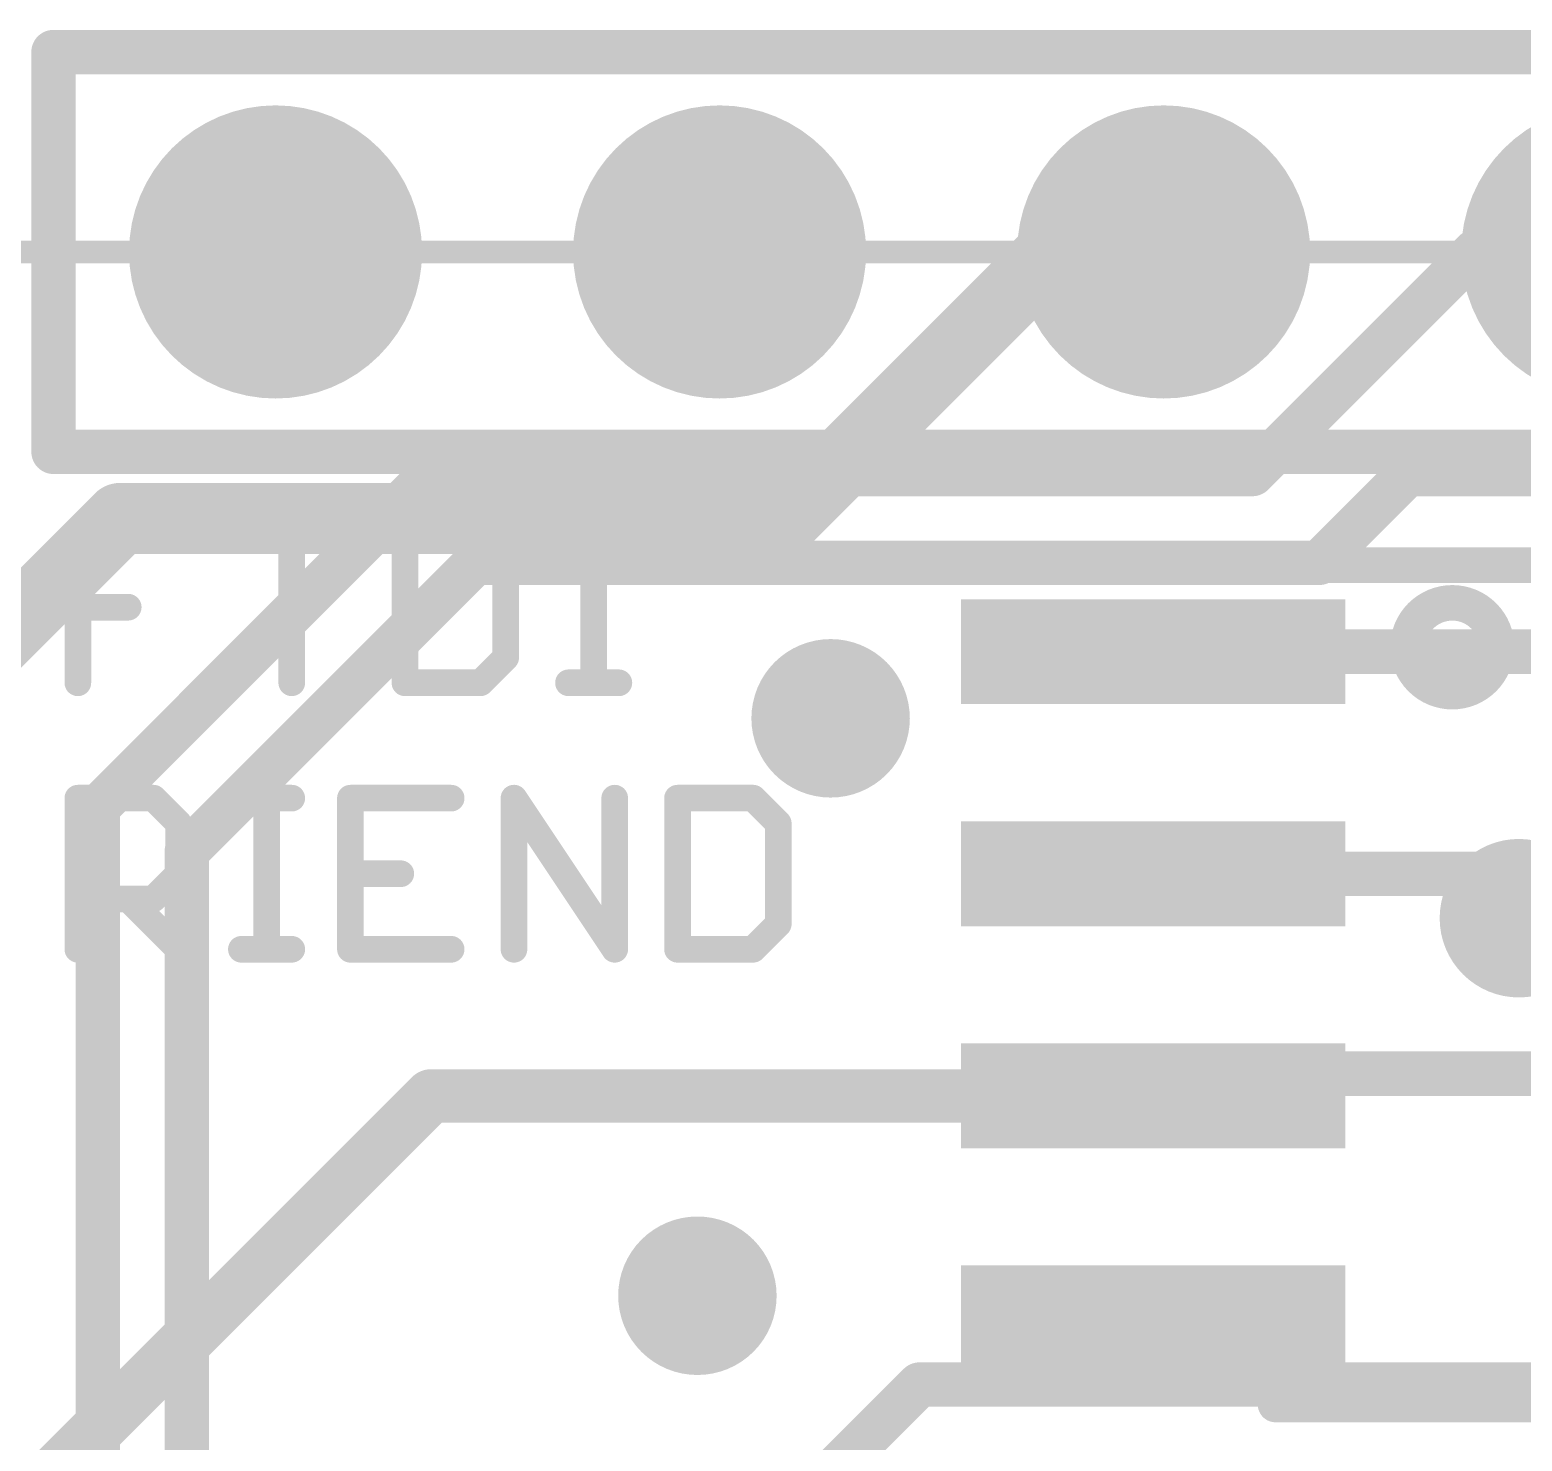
# Model space of a CAD drawing. Extents: x -5.3 to 35, y -5.3 to 31.
# Drawn here: x 4.94 to 13.48, y 16.06 to 24.13 of the extents above; entities that cross this region are included whole.
import ezdxf

# ---------------------------------------------------------------- set-up
doc = ezdxf.new("R2010")
doc.units = 0
for name, color, linetype in [('1', 12, 'CONTINUOUS'), ('16', 132, 'CONTINUOUS'), ('17', 110, 'CONTINUOUS'), ('18', 110, 'CONTINUOUS'), ('21', 40, 'CONTINUOUS'), ('47', 253, 'CONTINUOUS')]:
    doc.layers.add(name, color=color, linetype=linetype)

# ---------------------------------------------------------------- blocks, each defined once
blk = doc.blocks.new('ROUNDP')
at = {"const_width": 0.5}
blk.add_lwpolyline([(0, -0.25, 1), (0, 0.25, 1), (0, -0.25)], format="xyb", dxfattribs=at)
blk = doc.blocks.new('RECT')
blk.add_solid([(-0.5, -0.5), (0.5, -0.5), (-0.5, 0.5), (0.5, 0.5)])
blk = doc.blocks.new('ROUNDV')
at = {"const_width": 0.5}
blk.add_lwpolyline([(0, -0.25, 1), (0, 0.25, 1), (0, -0.25)], format="xyb", dxfattribs=at)

msp = doc.modelspace()

# ---------------------------------------------------------------- linework, layer by layer
at = {"layer": '1'}
for points, const_width in [([(9.271, 21.336), (10.795, 22.86)], 0.4064), ([(10.795, 22.86), (11.43, 22.86)], 0.4064), ([(1.651, 17.526), (5.461, 21.336)], 0.4064), ([(5.461, 21.336), (9.271, 21.336)], 0.4064), ([(11.37, 20.574), (13.589, 20.574)], 0.254), ([(13.589, 20.574), (14.224, 19.939)], 0.254), ([(13.208, 19.304), (11.37, 19.304)], 0.254), ([(13.462, 19.05), (13.208, 19.304)], 0.254), ([(11.497, 18.161), (11.37, 18.034)], 0.254), ([(13.843, 18.161), (11.497, 18.161)], 0.254), ([(7.239, 18.034), (4.445, 15.24)], 0.3048), ([(11.37, 18.034), (7.239, 18.034)], 0.3048)]:
    msp.add_lwpolyline(points, dxfattribs=dict(at, const_width=const_width))
for points, const_width in [([(10.795, 22.9616, 1), (10.795, 22.7584)], 0.2032), ([(10.8668, 22.7882, 1), (10.7232, 22.9318)], 0.2032), ([(11.43, 22.7584, 1), (11.43, 22.9616)], 0.2032), ([(5.461, 21.4376, 1), (5.461, 21.2344)], 0.2032), ([(5.5328, 21.2642, 1), (5.3892, 21.4078)], 0.2032), ([(9.271, 21.2344, 1), (9.271, 21.4376)], 0.2032), ([(9.1992, 21.4078, 1), (9.3428, 21.2642)], 0.2032), ([(11.37, 20.6375, 1), (11.37, 20.5105)], 0.127), ([(13.6339, 20.6189, 1), (13.5441, 20.5291)], 0.127), ([(11.37, 19.3675, 1), (11.37, 19.2405)], 0.127), ([(13.2529, 19.3489, 1), (13.1631, 19.2591)], 0.127), ([(13.208, 19.2405, 1), (13.208, 19.3675)], 0.127), ([(13.4171, 19.0051, 1), (13.5069, 19.0949)], 0.127), ([(11.497, 18.2245, 1), (11.497, 18.0975)], 0.127), ([(11.5419, 18.1161, 1), (11.4521, 18.2059)], 0.127), ([(7.239, 18.1102, 1), (7.239, 17.9578)], 0.1524), ([(7.2929, 17.9801, 1), (7.1851, 18.0879)], 0.1524), ([(11.37, 17.9578, 1), (11.37, 18.1102)], 0.1524), ([(11.3251, 18.0789, 1), (11.4149, 17.9891)], 0.127)]:
    msp.add_lwpolyline(points, format="xyb", dxfattribs=dict(at, const_width=const_width))
at = {"layer": '16', "const_width": 0.254}
for points in [[(11.938, 21.59), (13.208, 22.86)], [(13.208, 22.86), (13.97, 22.86)], [(5.334, 19.685), (7.239, 21.59)], [(7.239, 21.59), (11.938, 21.59)], [(12.319, 21.082), (12.827, 21.59)], [(12.827, 21.59), (15.24, 21.59)], [(5.842, 19.431), (7.493, 21.082)], [(7.493, 21.082), (12.319, 21.082)], [(5.334, 8.509), (5.334, 19.685)], [(5.842, 19.431), (5.842, 8.763)], [(14.224, 19.05), (13.462, 19.05)], [(9.271, 15.621), (10.033, 16.383)], [(10.033, 16.383), (14.351, 16.383)]]:
    msp.add_lwpolyline(points, dxfattribs=at)
at = {"layer": '16', "const_width": 0.127}
for points in [[(13.208, 22.9235, 1), (13.208, 22.7965)], [(13.2529, 22.8151, 1), (13.1631, 22.9049)], [(7.239, 21.6535, 1), (7.239, 21.5265)], [(7.2839, 21.5451, 1), (7.1941, 21.6349)], [(11.8931, 21.6349, 1), (11.9829, 21.5451)], [(11.938, 21.5265, 1), (11.938, 21.6535)], [(12.827, 21.6535, 1), (12.827, 21.5265)], [(12.8719, 21.5451, 1), (12.7821, 21.6349)], [(7.493, 21.1455, 1), (7.493, 21.0185)], [(7.5379, 21.0371, 1), (7.4481, 21.1269)], [(12.2741, 21.1269, 1), (12.3639, 21.0371)], [(12.319, 21.0185, 1), (12.319, 21.1455)], [(5.3975, 19.685, 1), (5.2705, 19.685)], [(5.2891, 19.7299, 1), (5.3789, 19.6401)], [(5.9055, 19.431, 1), (5.7785, 19.431)], [(5.7971, 19.4759, 1), (5.8869, 19.3861)], [(13.462, 19.1135, 1), (13.462, 18.9865)], [(10.033, 16.4465, 1), (10.033, 16.3195)], [(10.0779, 16.3381, 1), (9.9881, 16.4279)]]:
    msp.add_lwpolyline(points, format="xyb", dxfattribs=at)
at = {"layer": '21'}
for points, const_width in [([(5.08, 24.003), (5.08, 21.717)], 0.254), ([(20.32, 24.003), (5.08, 24.003)], 0.254), ([(5.08, 21.717), (20.32, 21.717)], 0.254), ([(5.2191, 20.3962), (5.2191, 21.2605)], 0.1524), ([(5.2191, 21.2605), (5.7953, 21.2605)], 0.1524), ([(6.1546, 21.2605), (6.7308, 21.2605)], 0.1524), ([(6.4427, 20.3962), (6.4427, 21.2605)], 0.1524), ([(7.0901, 21.2605), (7.0901, 20.3962)], 0.1524), ([(7.5223, 21.2605), (7.0901, 21.2605)], 0.1524), ([(7.6663, 21.1165), (7.5223, 21.2605)], 0.1524), ([(8.0256, 21.2605), (8.3138, 21.2605)], 0.1524), ([(8.1697, 20.3962), (8.1697, 21.2605)], 0.1524), ([(7.6663, 20.5403), (7.6663, 21.1165)], 0.1524), ([(12.07, 21.069), (15.87, 21.069)], 0.2032), ([(5.2191, 20.8284), (5.5072, 20.8284)], 0.1524), ([(7.5223, 20.3962), (7.6663, 20.5403)], 0.1524), ([(7.0901, 20.3962), (7.5223, 20.3962)], 0.1524), ([(8.0256, 20.3962), (8.3138, 20.3962)], 0.1524), ([(5.2191, 18.8722), (5.2191, 19.7365)], 0.1524), ([(5.2191, 19.7365), (5.6513, 19.7365)], 0.1524), ([(5.6513, 19.7365), (5.7953, 19.5925)], 0.1524), ([(6.1546, 19.7365), (6.4427, 19.7365)], 0.1524), ([(6.2987, 18.8722), (6.2987, 19.7365)], 0.1524), ([(7.3545, 19.7365), (6.7783, 19.7365)], 0.1524), ([(6.7783, 19.7365), (6.7783, 18.8722)], 0.1524), ([(7.7138, 18.8722), (7.7138, 19.7365)], 0.1524), ([(7.7138, 19.7365), (8.29, 18.8722)], 0.1524), ([(8.29, 18.8722), (8.29, 19.7365)], 0.1524), ([(8.6493, 19.7365), (8.6493, 18.8722)], 0.1524), ([(9.0815, 19.7365), (8.6493, 19.7365)], 0.1524), ([(9.2255, 19.5925), (9.0815, 19.7365)], 0.1524), ([(5.7953, 19.5925), (5.7953, 19.3044)], 0.1524), ([(9.2255, 19.0163), (9.2255, 19.5925)], 0.1524), ([(5.7953, 19.3044), (5.6513, 19.1603)], 0.1524), ([(6.7783, 19.3044), (7.0664, 19.3044)], 0.1524), ([(5.6513, 19.1603), (5.2191, 19.1603)], 0.1524), ([(5.5072, 19.1603), (5.7953, 18.8722)], 0.1524), ([(9.0815, 18.8722), (9.2255, 19.0163)], 0.1524), ([(6.1546, 18.8722), (6.4427, 18.8722)], 0.1524), ([(6.7783, 18.8722), (7.3545, 18.8722)], 0.1524), ([(8.6493, 18.8722), (9.0815, 18.8722)], 0.1524), ([(15.87, 16.269), (12.07, 16.269)], 0.2032)]:
    msp.add_lwpolyline(points, dxfattribs=dict(at, const_width=const_width))
for points, const_width in [([(5.1435, 24.003, 1), (5.0165, 24.003)], 0.127), ([(5.08, 24.0665, 1), (5.08, 23.9395)], 0.127), ([(5.08, 21.7805, 1), (5.08, 21.6535)], 0.127), ([(5.0165, 21.717, 1), (5.1435, 21.717)], 0.127), ([(5.2572, 21.2605, 1), (5.181, 21.2605)], 0.0762), ([(5.2191, 21.2986, 1), (5.2191, 21.2224)], 0.0762), ([(5.7953, 21.2224, 1), (5.7953, 21.2986)], 0.0762), ([(6.1546, 21.2986, 1), (6.1546, 21.2224)], 0.0762), ([(6.4808, 21.2605, 1), (6.4046, 21.2605)], 0.0762), ([(6.7308, 21.2224, 1), (6.7308, 21.2986)], 0.0762), ([(7.1282, 21.2605, 1), (7.052, 21.2605)], 0.0762), ([(7.0901, 21.2986, 1), (7.0901, 21.2224)], 0.0762), ([(7.5492, 21.2875, 1), (7.4953, 21.2336)], 0.0762), ([(7.5223, 21.2224, 1), (7.5223, 21.2986)], 0.0762), ([(8.0256, 21.2986, 1), (8.0256, 21.2224)], 0.0762), ([(8.2078, 21.2605, 1), (8.1316, 21.2605)], 0.0762), ([(8.3138, 21.2224, 1), (8.3138, 21.2986)], 0.0762), ([(7.7044, 21.1165, 1), (7.6282, 21.1165)], 0.0762), ([(7.6394, 21.0895, 1), (7.6933, 21.1434)], 0.0762), ([(12.07, 21.1198, 1), (12.07, 21.0182)], 0.1016), ([(13.081, 20.3454, 1), (13.081, 20.8534, 1), (13.081, 20.3454)], 0.2032), ([(5.2191, 20.8665, 1), (5.2191, 20.7903)], 0.0762), ([(5.5072, 20.7903, 1), (5.5072, 20.8665)], 0.0762), ([(7.6282, 20.5403, 1), (7.7044, 20.5403)], 0.0762), ([(7.6933, 20.5133, 1), (7.6394, 20.5672)], 0.0762), ([(5.181, 20.3962, 1), (5.2572, 20.3962)], 0.0762), ([(6.4046, 20.3962, 1), (6.4808, 20.3962)], 0.0762), ([(7.0901, 20.4343, 1), (7.0901, 20.3581)], 0.0762), ([(7.052, 20.3962, 1), (7.1282, 20.3962)], 0.0762), ([(7.4953, 20.4231, 1), (7.5492, 20.3693)], 0.0762), ([(7.5223, 20.3581, 1), (7.5223, 20.4343)], 0.0762), ([(8.0256, 20.4343, 1), (8.0256, 20.3581)], 0.0762), ([(8.1316, 20.3962, 1), (8.2078, 20.3962)], 0.0762), ([(8.3138, 20.3581, 1), (8.3138, 20.4343)], 0.0762), ([(5.2572, 19.7365, 1), (5.181, 19.7365)], 0.0762), ([(5.2191, 19.7746, 1), (5.2191, 19.6984)], 0.0762), ([(5.6782, 19.7635, 1), (5.6243, 19.7096)], 0.0762), ([(5.6513, 19.6984, 1), (5.6513, 19.7746)], 0.0762), ([(6.1546, 19.7746, 1), (6.1546, 19.6984)], 0.0762), ([(6.3368, 19.7365, 1), (6.2606, 19.7365)], 0.0762), ([(6.4427, 19.6984, 1), (6.4427, 19.7746)], 0.0762), ([(6.7783, 19.7746, 1), (6.7783, 19.6984)], 0.0762), ([(6.8164, 19.7365, 1), (6.7402, 19.7365)], 0.0762), ([(7.3545, 19.6984, 1), (7.3545, 19.7746)], 0.0762), ([(7.7455, 19.7577, 1), (7.6821, 19.7154)], 0.0762), ([(7.7519, 19.7365, 1), (7.6757, 19.7365)], 0.0762), ([(8.3281, 19.7365, 1), (8.2519, 19.7365)], 0.0762), ([(8.6874, 19.7365, 1), (8.6112, 19.7365)], 0.0762), ([(8.6493, 19.7746, 1), (8.6493, 19.6984)], 0.0762), ([(9.1084, 19.7635, 1), (9.0545, 19.7096)], 0.0762), ([(9.0815, 19.6984, 1), (9.0815, 19.7746)], 0.0762), ([(5.8334, 19.5925, 1), (5.7572, 19.5925)], 0.0762), ([(5.7684, 19.5655, 1), (5.8222, 19.6194)], 0.0762), ([(9.2636, 19.5925, 1), (9.1874, 19.5925)], 0.0762), ([(9.1986, 19.5655, 1), (9.2525, 19.6194)], 0.0762), ([(5.8222, 19.2774, 1), (5.7684, 19.3313)], 0.0762), ([(6.7783, 19.3425, 1), (6.7783, 19.2663)], 0.0762), ([(7.0664, 19.2663, 1), (7.0664, 19.3425)], 0.0762), ([(5.7572, 19.3044, 1), (5.8334, 19.3044)], 0.0762), ([(5.2191, 19.1984, 1), (5.2191, 19.1222)], 0.0762), ([(5.5341, 19.1873, 1), (5.4803, 19.1334)], 0.0762), ([(5.6243, 19.1873, 1), (5.6782, 19.1334)], 0.0762), ([(5.6513, 19.1222, 1), (5.6513, 19.1984)], 0.0762), ([(9.1874, 19.0163, 1), (9.2636, 19.0163)], 0.0762), ([(9.2525, 18.9893, 1), (9.1986, 19.0432)], 0.0762), ([(5.181, 18.8722, 1), (5.2572, 18.8722)], 0.0762), ([(5.7684, 18.8453, 1), (5.8222, 18.8991)], 0.0762), ([(6.1546, 18.9103, 1), (6.1546, 18.8341)], 0.0762), ([(6.2606, 18.8722, 1), (6.3368, 18.8722)], 0.0762), ([(6.4427, 18.8341, 1), (6.4427, 18.9103)], 0.0762), ([(6.7783, 18.9103, 1), (6.7783, 18.8341)], 0.0762), ([(6.7402, 18.8722, 1), (6.8164, 18.8722)], 0.0762), ([(7.3545, 18.8341, 1), (7.3545, 18.9103)], 0.0762), ([(7.6757, 18.8722, 1), (7.7519, 18.8722)], 0.0762), ([(8.2519, 18.8722, 1), (8.3281, 18.8722)], 0.0762), ([(8.2583, 18.8511, 1), (8.3217, 18.8933)], 0.0762), ([(8.6493, 18.9103, 1), (8.6493, 18.8341)], 0.0762), ([(8.6112, 18.8722, 1), (8.6874, 18.8722)], 0.0762), ([(9.0545, 18.8991, 1), (9.1084, 18.8453)], 0.0762), ([(9.0815, 18.8341, 1), (9.0815, 18.9103)], 0.0762), ([(12.07, 16.3198, 1), (12.07, 16.2182)], 0.1016)]:
    msp.add_lwpolyline(points, format="xyb", dxfattribs=dict(at, const_width=const_width))
at = {"layer": '47', "const_width": 0.13}
msp.add_lwpolyline([(2.54, 22.86), (31.922, 22.86)], dxfattribs=at)

# ---------------------------------------------------------------- block references
at = {"layer": '1', "xscale": 0.6, "yscale": 2.2, "rotation": 270}
for p in [(11.37, 20.574), (11.37, 19.304), (11.37, 18.034), (11.37, 16.764)]:
    msp.add_blockref('RECT', p, dxfattribs=at)
at = {"layer": '17', "xscale": 1.6764, "yscale": 1.6764, "rotation": 90}
for p in [(6.35, 22.86), (6.35, 22.86), (8.89, 22.86), (8.89, 22.86), (11.43, 22.86), (11.43, 22.86), (13.97, 22.86), (13.97, 22.86)]:
    msp.add_blockref('ROUNDP', p, dxfattribs=at)
at = {"layer": '18', "xscale": 0.9064, "yscale": 0.9064}
for p in [(9.525, 20.193), (9.525, 20.193), (13.462, 19.05), (13.462, 19.05), (8.763, 16.891), (8.763, 16.891)]:
    msp.add_blockref('ROUNDV', p, dxfattribs=at)

doc.saveas('drawing.dxf')
